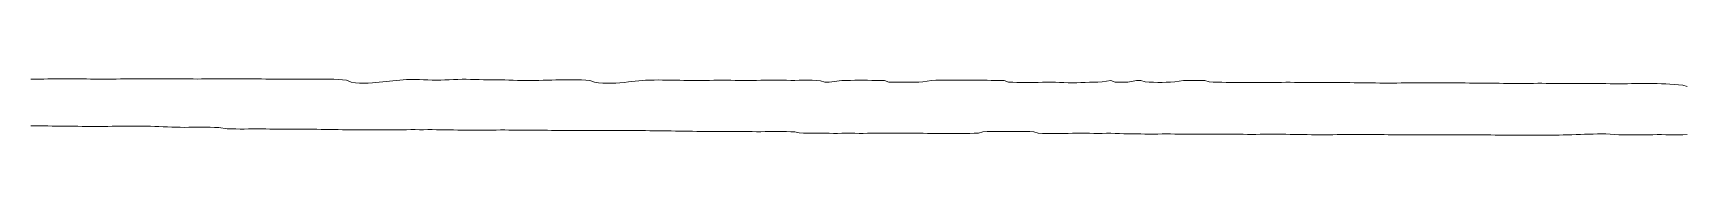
# Model space of a CAD drawing. Extents: x -16 to 11205, y -14909 to 147.
# Drawn here: x 4687.5 to 5074.5, y -4441.2 to -4427.9 of the extents above; entities that cross this region are included whole.
import ezdxf

# ---------------------------------------------------------------- set-up
doc = ezdxf.new("R2010")
doc.units = 0
doc.layers.get('0').update_dxf_attribs({"color": 1, "linetype": 'CONTINUOUS', "lineweight": 15, "true_color": 0xff0000})

msp = doc.modelspace()

# ---------------------------------------------------------------- linework, layer by layer
for p, q in [((4687, -4427.99), (4688, -4428)), ((4688, -4428), (4689, -4427.99)), ((4689, -4427.99), (4690, -4427.97)), ((4690, -4427.97), (4691, -4427.94)), ((4691, -4427.94), (4692, -4427.92)), ((4692, -4427.92), (4693, -4427.91)), ((4693, -4427.91), (4694, -4427.91)), ((4694, -4427.91), (4695, -4427.91)), ((4695, -4427.91), (4696, -4427.91)), ((4696, -4427.91), (4697, -4427.91)), ((4697, -4427.91), (4698, -4427.9)), ((4698, -4427.9), (4699, -4427.91)), ((4699, -4427.91), (4700, -4427.93)), ((4700, -4427.93), (4701, -4427.96)), ((4701, -4427.96), (4702, -4427.98)), ((4702, -4427.98), (4703, -4427.99)), ((4703, -4427.99), (4704, -4428)), ((4704, -4428), (4705, -4427.99)), ((4705, -4427.99), (4706, -4427.98)), ((4706, -4427.98), (4707, -4427.96)), ((4707, -4427.96), (4708, -4427.93)), ((4708, -4427.93), (4709, -4427.91)), ((4709, -4427.91), (4710, -4427.9)), ((4710, -4427.9), (4711, -4427.9)), ((4711, -4427.9), (4712, -4427.91)), ((4712, -4427.91), (4713, -4427.92)), ((4713, -4427.92), (4714, -4427.93)), ((4714, -4427.93), (4715, -4427.93)), ((4715, -4427.93), (4716, -4427.93)), ((4716, -4427.93), (4717, -4427.92)), ((4717, -4427.92), (4718, -4427.91)), ((4718, -4427.91), (4719, -4427.9)), ((4719, -4427.9), (4720, -4427.89)), ((4720, -4427.89), (4721, -4427.9)), ((4721, -4427.9), (4722, -4427.91)), ((4722, -4427.91), (4723, -4427.93)), ((4723, -4427.93), (4724, -4427.94)), ((4724, -4427.94), (4725, -4427.95)), ((4725, -4427.95), (4726, -4427.96)), ((4726, -4427.96), (4727, -4427.95)), ((4727, -4427.95), (4728, -4427.94)), ((4728, -4427.94), (4729, -4427.94)), ((4729, -4427.94), (4730, -4427.93)), ((4730, -4427.93), (4731, -4427.93)), ((4731, -4427.93), (4732, -4427.93)), ((4732, -4427.93), (4733, -4427.93)), ((4733, -4427.93), (4734, -4427.93)), ((4734, -4427.93), (4735, -4427.92)), ((4735, -4427.92), (4736, -4427.91)), ((4736, -4427.91), (4737, -4427.91)), ((4737, -4427.91), (4738, -4427.91)), ((4738, -4427.91), (4739, -4427.92)), ((4739, -4427.92), (4740, -4427.93)), ((4740, -4427.93), (4741, -4427.95)), ((4741, -4427.95), (4742, -4427.98)), ((4742, -4427.98), (4743, -4428)), ((4743, -4428), (4744, -4428.01)), ((4744, -4428.01), (4745, -4428.01)), ((4745, -4428.01), (4746, -4428)), ((4746, -4428), (4747, -4427.99)), ((4747, -4427.99), (4748, -4427.99)), ((4748, -4427.99), (4749, -4427.99)), ((4749, -4427.99), (4750, -4428)), ((4750, -4428), (4751, -4428)), ((4751, -4428), (4752, -4428)), ((4752, -4428), (4753, -4428)), ((4753, -4428), (4754, -4427.99)), ((4754, -4427.99), (4755, -4427.98)), ((4755, -4427.98), (4756, -4427.97)), ((4756, -4427.97), (4757, -4427.96)), ((4757, -4427.96), (4758, -4427.99)), ((4758, -4427.99), (4759, -4428.04)), ((4759, -4428.04), (4759.98, -4428.13)), ((4759.98, -4428.13), (4760.97, -4428.25)), ((4760.97, -4428.25), (4762.03, -4428.72)), ((4762.03, -4428.72), (4763.02, -4428.83)), ((4763.02, -4428.83), (4764, -4428.91)), ((4764, -4428.91), (4765, -4428.94)), ((4765, -4428.94), (4766, -4428.91)), ((4766, -4428.91), (4766.99, -4428.83)), ((4766.99, -4428.83), (4775, -4428.04)), ((4775, -4428.04), (4776, -4428.04)), ((4776, -4428.04), (4777, -4428.05)), ((4777, -4428.05), (4778, -4428.07)), ((4778, -4428.07), (4779, -4428.12)), ((4779, -4428.12), (4779.99, -4428.17)), ((4779.99, -4428.17), (4781, -4428.22)), ((4781, -4428.22), (4782, -4428.24)), ((4782, -4428.24), (4783, -4428.22)), ((4783, -4428.22), (4784.01, -4428.18)), ((4784.01, -4428.18), (4785.01, -4428.12)), ((4785.01, -4428.12), (4786, -4428.07)), ((4786, -4428.07), (4787, -4428.04)), ((4787, -4428.04), (4788, -4428.03)), ((4788, -4428.03), (4789, -4428.03)), ((4789, -4428.03), (4790, -4428.05)), ((4790, -4428.05), (4791, -4428.08)), ((4791, -4428.08), (4792, -4428.1)), ((4792, -4428.1), (4793, -4428.13)), ((4793, -4428.13), (4794, -4428.14)), ((4794, -4428.14), (4795, -4428.14)), ((4795, -4428.14), (4796, -4428.14)), ((4796, -4428.14), (4797, -4428.14)), ((4797, -4428.14), (4798, -4428.15)), ((4798, -4428.15), (4798.99, -4428.19)), ((4798.99, -4428.19), (4799.99, -4428.24)), ((4799.99, -4428.24), (4800.99, -4428.29)), ((4800.99, -4428.29), (4802, -4428.31)), ((4802, -4428.31), (4803, -4428.31)), ((4803, -4428.31), (4804, -4428.29)), ((4804, -4428.29), (4805.01, -4428.28)), ((4805.01, -4428.28), (4806.01, -4428.27)), ((4806.01, -4428.27), (4807.01, -4428.26)), ((4807.01, -4428.26), (4808.01, -4428.23)), ((4808.01, -4428.23), (4809.01, -4428.19)), ((4809.01, -4428.19), (4810, -4428.15)), ((4810, -4428.15), (4811, -4428.13)), ((4811, -4428.13), (4812, -4428.11)), ((4812, -4428.11), (4813, -4428.11)), ((4813, -4428.11), (4814, -4428.11)), ((4814, -4428.11), (4814.99, -4428.13)), ((4814.99, -4428.13), (4815.99, -4428.17)), ((4815.99, -4428.17), (4816.98, -4428.22)), ((4816.98, -4428.22), (4817.97, -4428.29)), ((4817.97, -4428.29), (4819.03, -4428.73)), ((4819.03, -4428.73), (4820.01, -4428.84)), ((4820.01, -4428.84), (4821, -4428.92)), ((4821, -4428.92), (4822, -4428.97)), ((4822, -4428.97), (4823, -4428.96)), ((4823, -4428.96), (4824, -4428.92)), ((4824, -4428.92), (4824.99, -4428.84)), ((4824.99, -4428.84), (4825.98, -4428.75)), ((4825.98, -4428.75), (4826.97, -4428.65)), ((4826.97, -4428.65), (4831.01, -4428.21)), ((4831.01, -4428.21), (4832, -4428.2)), ((4832, -4428.2), (4833, -4428.19)), ((4833, -4428.19), (4834, -4428.18)), ((4834, -4428.18), (4835, -4428.19)), ((4835, -4428.19), (4836, -4428.2)), ((4836, -4428.2), (4837, -4428.2)), ((4837, -4428.2), (4838, -4428.22)), ((4838, -4428.22), (4838.99, -4428.24)), ((4838.99, -4428.24), (4839.99, -4428.27)), ((4839.99, -4428.27), (4840.99, -4428.29)), ((4840.99, -4428.29), (4841.99, -4428.31)), ((4841.99, -4428.31), (4843, -4428.33)), ((4843, -4428.33), (4844, -4428.34)), ((4844, -4428.34), (4845, -4428.32)), ((4845, -4428.32), (4846.01, -4428.28)), ((4846.01, -4428.28), (4847, -4428.25)), ((4847, -4428.25), (4848, -4428.23)), ((4848, -4428.23), (4849, -4428.24)), ((4849, -4428.24), (4850, -4428.25)), ((4850, -4428.25), (4851, -4428.26)), ((4851, -4428.26), (4852, -4428.27)), ((4852, -4428.27), (4853, -4428.28)), ((4853, -4428.28), (4854, -4428.29)), ((4854, -4428.29), (4855, -4428.3)), ((4855, -4428.3), (4856, -4428.29)), ((4856, -4428.29), (4857, -4428.28)), ((4857, -4428.28), (4858, -4428.25)), ((4858, -4428.25), (4859, -4428.23)), ((4859, -4428.23), (4860, -4428.22)), ((4860, -4428.22), (4861, -4428.23)), ((4861, -4428.23), (4862, -4428.24)), ((4862, -4428.24), (4863, -4428.26)), ((4863, -4428.26), (4864, -4428.26)), ((4864, -4428.26), (4865, -4428.27)), ((4865, -4428.27), (4866, -4428.27)), ((4866, -4428.27), (4867, -4428.26)), ((4867, -4428.26), (4868, -4428.24)), ((4868, -4428.24), (4869, -4428.24)), ((4869, -4428.24), (4869.99, -4428.26)), ((4869.99, -4428.26), (4870.99, -4428.31)), ((4870.99, -4428.31), (4871.99, -4428.35)), ((4871.99, -4428.35), (4873, -4428.68)), ((4873, -4428.68), (4874, -4428.68)), ((4874, -4428.68), (4877.01, -4428.31)), ((4877.01, -4428.31), (4878.01, -4428.29)), ((4878.01, -4428.29), (4879.01, -4428.27)), ((4879.01, -4428.27), (4880, -4428.25)), ((4880, -4428.25), (4881, -4428.22)), ((4881, -4428.22), (4882, -4428.22)), ((4882, -4428.22), (4883, -4428.25)), ((4883, -4428.25), (4883.99, -4428.29)), ((4883.99, -4428.29), (4884.99, -4428.31)), ((4884.99, -4428.31), (4885.99, -4428.33)), ((4885.99, -4428.33), (4886.99, -4428.33)), ((4886.99, -4428.33), (4888.01, -4428.66)), ((4888.01, -4428.66), (4889.01, -4428.68)), ((4889.01, -4428.68), (4890, -4428.7)), ((4890, -4428.7), (4891, -4428.72)), ((4891, -4428.72), (4892, -4428.73)), ((4892, -4428.73), (4893, -4428.73)), ((4893, -4428.73), (4893.99, -4428.71)), ((4893.99, -4428.71), (4894.99, -4428.68)), ((4894.99, -4428.68), (4895.99, -4428.64)), ((4895.99, -4428.64), (4898.01, -4428.27)), ((4898.01, -4428.27), (4899, -4428.25)), ((4899, -4428.25), (4900, -4428.25)), ((4900, -4428.25), (4901, -4428.25)), ((4901, -4428.25), (4902, -4428.25)), ((4902, -4428.25), (4903, -4428.24)), ((4903, -4428.24), (4904, -4428.23)), ((4904, -4428.23), (4905, -4428.22)), ((4905, -4428.22), (4906, -4428.22)), ((4906, -4428.22), (4907, -4428.22)), ((4907, -4428.22), (4908, -4428.22)), ((4908, -4428.22), (4909, -4428.23)), ((4909, -4428.23), (4910, -4428.24)), ((4910, -4428.24), (4910.99, -4428.25)), ((4910.99, -4428.25), (4911.99, -4428.27)), ((4911.99, -4428.27), (4912.99, -4428.29)), ((4912.99, -4428.29), (4913.99, -4428.3)), ((4913.99, -4428.3), (4914.99, -4428.32)), ((4914.99, -4428.32), (4916.01, -4428.67)), ((4916.01, -4428.67), (4917.01, -4428.71)), ((4917.01, -4428.71), (4918.01, -4428.75)), ((4918.01, -4428.75), (4919, -4428.76)), ((4919, -4428.76), (4920, -4428.77)), ((4920, -4428.77), (4921, -4428.77)), ((4921, -4428.77), (4922, -4428.76)), ((4922, -4428.76), (4923, -4428.74)), ((4923, -4428.74), (4924, -4428.72)), ((4924, -4428.72), (4925, -4428.71)), ((4925, -4428.71), (4926, -4428.71)), ((4926, -4428.71), (4927.01, -4428.73)), ((4927.01, -4428.73), (4928.01, -4428.77)), ((4928.01, -4428.77), (4929, -4428.8)), ((4929, -4428.8), (4930, -4428.83)), ((4930, -4428.83), (4931, -4428.85)), ((4931, -4428.85), (4932, -4428.83)), ((4932, -4428.83), (4932.99, -4428.79)), ((4932.99, -4428.79), (4933.99, -4428.74)), ((4933.99, -4428.74), (4934.99, -4428.7)), ((4934.99, -4428.7), (4935.99, -4428.68)), ((4935.99, -4428.68), (4936.99, -4428.66)), ((4936.99, -4428.66), (4938, -4428.65)), ((4938, -4428.65), (4940, -4428.33)), ((4940, -4428.33), (4941, -4428.67)), ((4941, -4428.67), (4942, -4428.68)), ((4942, -4428.68), (4943, -4428.68)), ((4943, -4428.68), (4944, -4428.66)), ((4944, -4428.66), (4946, -4428.29)), ((4946, -4428.29), (4947, -4428.29)), ((4947, -4428.29), (4948.01, -4428.63)), ((4948.01, -4428.63), (4949.01, -4428.67)), ((4949.01, -4428.67), (4950.01, -4428.72)), ((4950.01, -4428.72), (4951, -4428.74)), ((4951, -4428.74), (4952, -4428.74)), ((4952, -4428.74), (4952.99, -4428.72)), ((4952.99, -4428.72), (4953.99, -4428.68)), ((4953.99, -4428.68), (4954.99, -4428.64)), ((4954.99, -4428.64), (4957, -4428.3)), ((4957, -4428.3), (4958, -4428.3)), ((4958, -4428.3), (4959, -4428.3)), ((4959, -4428.3), (4960, -4428.3)), ((4960, -4428.3), (4961, -4428.31)), ((4961, -4428.31), (4961.99, -4428.32)), ((4961.99, -4428.32), (4963.01, -4428.64)), ((4963.01, -4428.64), (4964.01, -4428.66)), ((4964.01, -4428.66), (4965.01, -4428.69)), ((4965.01, -4428.69), (4966.01, -4428.73)), ((4966.01, -4428.73), (4967.01, -4428.76)), ((4967.01, -4428.76), (4968, -4428.8)), ((4968, -4428.8), (4969, -4428.81)), ((4969, -4428.81), (4970, -4428.81)), ((4970, -4428.81), (4971, -4428.81)), ((4971, -4428.81), (4972, -4428.81)), ((4972, -4428.81), (4973, -4428.81)), ((4973, -4428.81), (4974, -4428.8)), ((4974, -4428.8), (4975, -4428.79)), ((4975, -4428.79), (4976, -4428.78)), ((4976, -4428.78), (4977, -4428.78)), ((4977, -4428.78), (4978, -4428.77)), ((4978, -4428.77), (4979, -4428.76)), ((4979, -4428.76), (4980, -4428.75)), ((4980, -4428.75), (4981, -4428.73)), ((4981, -4428.73), (4982, -4428.73)), ((4982, -4428.73), (4983, -4428.74)), ((4983, -4428.74), (4984, -4428.75)), ((4984, -4428.75), (4985, -4428.75)), ((4985, -4428.75), (4986, -4428.76)), ((4986, -4428.76), (4987, -4428.77)), ((4987, -4428.77), (4988, -4428.78)), ((4988, -4428.78), (4989, -4428.79)), ((4989, -4428.79), (4990, -4428.79)), ((4990, -4428.79), (4991, -4428.78)), ((4991, -4428.78), (4992, -4428.78)), ((4992, -4428.78), (4993, -4428.78)), ((4993, -4428.78), (4994, -4428.78)), ((4994, -4428.78), (4995, -4428.79)), ((4995, -4428.79), (4996, -4428.8)), ((4996, -4428.8), (4997, -4428.82)), ((4997, -4428.82), (4998, -4428.85)), ((4998, -4428.85), (4999, -4428.87)), ((4999, -4428.87), (5000, -4428.88)), ((5000, -4428.88), (5001, -4428.88)), ((5001, -4428.88), (5002, -4428.89)), ((5002, -4428.89), (5003, -4428.9)), ((5003, -4428.9), (5004, -4428.9)), ((5004, -4428.9), (5005, -4428.91)), ((5005, -4428.91), (5006, -4428.9)), ((5006, -4428.9), (5007, -4428.9)), ((5007, -4428.9), (5008, -4428.89)), ((5008, -4428.89), (5009, -4428.89)), ((5009, -4428.89), (5010, -4428.89)), ((5010, -4428.89), (5011, -4428.88)), ((5011, -4428.88), (5012, -4428.88)), ((5012, -4428.88), (5013, -4428.88)), ((5013, -4428.88), (5014, -4428.88)), ((5014, -4428.88), (5015, -4428.89)), ((5015, -4428.89), (5016, -4428.89)), ((5016, -4428.89), (5017, -4428.88)), ((5017, -4428.88), (5018, -4428.88)), ((5018, -4428.88), (5019, -4428.88)), ((5019, -4428.88), (5020, -4428.88)), ((5020, -4428.88), (5021, -4428.88)), ((5021, -4428.88), (5022, -4428.88)), ((5022, -4428.88), (5023, -4428.89)), ((5023, -4428.89), (5024, -4428.9)), ((5024, -4428.9), (5025, -4428.92)), ((5025, -4428.92), (5026, -4428.93)), ((5026, -4428.93), (5027, -4428.94)), ((5027, -4428.94), (5028, -4428.94)), ((5028, -4428.94), (5029, -4428.94)), ((5029, -4428.94), (5030, -4428.96)), ((5030, -4428.96), (5031, -4428.97)), ((5031, -4428.97), (5032, -4428.98)), ((5032, -4428.98), (5033, -4428.98)), ((5033, -4428.98), (5034, -4428.98)), ((5034, -4428.98), (5035, -4428.98)), ((5035, -4428.98), (5036, -4428.98)), ((5036, -4428.98), (5037, -4428.98)), ((5037, -4428.98), (5038, -4428.98)), ((5038, -4428.98), (5039, -4428.98)), ((5039, -4428.98), (5040, -4428.97)), ((5040, -4428.97), (5041, -4428.97)), ((5041, -4428.97), (5042, -4428.98)), ((5042, -4428.98), (5043, -4429)), ((5043, -4429), (5044, -4429.02)), ((5044, -4429.02), (5045, -4429.03)), ((5045, -4429.03), (5046, -4429.03)), ((5046, -4429.03), (5047, -4429.02)), ((5047, -4429.02), (5048, -4429.01)), ((5048, -4429.01), (5049, -4429)), ((5049, -4429), (5050, -4429)), ((5050, -4429), (5051, -4429)), ((5051, -4429), (5052, -4429)), ((5052, -4429), (5053, -4429)), ((5053, -4429), (5054, -4429.01)), ((5054, -4429.01), (5055, -4429.02)), ((5055, -4429.02), (5056, -4429.04)), ((5056, -4429.04), (5057, -4429.06)), ((5057, -4429.06), (5058, -4429.06)), ((5058, -4429.06), (5059, -4429.07)), ((5059, -4429.07), (5060, -4429.06)), ((5060, -4429.06), (5061, -4429.05)), ((5061, -4429.05), (5062, -4429.04)), ((5062, -4429.04), (5063, -4429.02)), ((5063, -4429.02), (5064, -4429.02)), ((5064, -4429.02), (5065, -4429.02)), ((5065, -4429.02), (5066, -4429.01)), ((5066, -4429.01), (5067, -4429.01)), ((5067, -4429.01), (5068, -4429.03)), ((5068, -4429.03), (5069, -4429.06)), ((5069, -4429.06), (5069.99, -4429.12)), ((5069.99, -4429.12), (5070.99, -4429.19)), ((5070.99, -4429.19), (5071.98, -4429.26)), ((5071.98, -4429.26), (5072.98, -4429.33)), ((5072.98, -4429.33), (5073.98, -4429.38)), ((5073.98, -4429.38), (5075, -4429.74)), ((4688, -4438.99), (4687, -4439)), ((4689, -4438.98), (4688, -4438.99)), ((4690, -4438.98), (4689, -4438.98)), ((4691, -4438.99), (4690, -4438.98)), ((4692, -4439.01), (4691, -4438.99)), ((4693, -4439.03), (4692, -4439.01)), ((4694, -4439.04), (4693, -4439.03)), ((4695, -4439.04), (4694, -4439.04)), ((4696, -4439.05), (4695, -4439.04)), ((4697, -4439.06), (4696, -4439.05)), ((4698, -4439.08), (4697, -4439.06)), ((4699, -4439.1), (4698, -4439.08)), ((4700, -4439.11), (4699, -4439.1)), ((4701, -4439.1), (4700, -4439.11)), ((4702, -4439.09), (4701, -4439.1)), ((4703, -4439.09), (4702, -4439.09)), ((4704, -4439.09), (4703, -4439.09)), ((4705, -4439.09), (4704, -4439.09)), ((4706, -4439.08), (4705, -4439.09)), ((4707, -4439.06), (4706, -4439.08)), ((4708, -4439.06), (4707, -4439.06)), ((4709, -4439.06), (4708, -4439.06)), ((4710, -4439.06), (4709, -4439.06)), ((4711, -4439.05), (4710, -4439.06)), ((4712, -4439.04), (4711, -4439.05)), ((4713, -4439.04), (4712, -4439.04)), ((4714, -4439.05), (4713, -4439.04)), ((4715, -4439.07), (4714, -4439.05)), ((4716, -4439.1), (4715, -4439.07)), ((4716.99, -4439.14), (4716, -4439.1)), ((4717.99, -4439.17), (4716.99, -4439.14)), ((4718.99, -4439.21), (4717.99, -4439.17)), ((4719.99, -4439.25), (4718.99, -4439.21)), ((4720.99, -4439.29), (4719.99, -4439.25)), ((4721.99, -4439.31), (4720.99, -4439.29)), ((4723, -4439.32), (4721.99, -4439.31)), ((4724, -4439.3), (4723, -4439.32)), ((4725, -4439.28), (4724, -4439.3)), ((4726, -4439.27), (4725, -4439.28)), ((4727, -4439.27), (4726, -4439.27)), ((4728, -4439.28), (4727, -4439.27)), ((4728.99, -4439.29), (4728, -4439.28)), ((4729.99, -4439.32), (4728.99, -4439.29)), ((4730.99, -4439.35), (4729.99, -4439.32)), ((4733.01, -4439.67), (4730.99, -4439.35)), ((4734.01, -4439.68), (4733.01, -4439.67)), ((4735, -4439.7), (4734.01, -4439.68)), ((4736, -4439.71), (4735, -4439.7)), ((4737, -4439.71), (4736, -4439.71)), ((4738, -4439.7), (4737, -4439.71)), ((4739, -4439.7), (4738, -4439.7)), ((4740, -4439.7), (4739, -4439.7)), ((4741, -4439.7), (4740, -4439.7)), ((4742, -4439.7), (4741, -4439.7)), ((4743, -4439.71), (4742, -4439.7)), ((4744, -4439.72), (4743, -4439.71)), ((4745, -4439.73), (4744, -4439.72)), ((4746, -4439.74), (4745, -4439.73)), ((4747, -4439.74), (4746, -4439.74)), ((4748, -4439.74), (4747, -4439.74)), ((4749, -4439.73), (4748, -4439.74)), ((4750, -4439.73), (4749, -4439.73)), ((4751, -4439.74), (4750, -4439.73)), ((4752, -4439.75), (4751, -4439.74)), ((4753, -4439.76), (4752, -4439.75)), ((4754, -4439.77), (4753, -4439.76)), ((4755, -4439.79), (4754, -4439.77)), ((4756, -4439.8), (4755, -4439.79)), ((4757, -4439.82), (4756, -4439.8)), ((4758, -4439.84), (4757, -4439.82)), ((4759, -4439.86), (4758, -4439.84)), ((4760, -4439.87), (4759, -4439.86)), ((4761, -4439.87), (4760, -4439.87)), ((4762, -4439.88), (4761, -4439.87)), ((4763, -4439.89), (4762, -4439.88)), ((4764, -4439.9), (4763, -4439.89)), ((4765, -4439.91), (4764, -4439.9)), ((4766, -4439.92), (4765, -4439.91)), ((4767, -4439.92), (4766, -4439.92)), ((4768, -4439.91), (4767, -4439.92)), ((4769, -4439.91), (4768, -4439.91)), ((4770, -4439.9), (4769, -4439.91)), ((4771, -4439.9), (4770, -4439.9)), ((4772, -4439.9), (4771, -4439.9)), ((4773, -4439.89), (4772, -4439.9)), ((4774, -4439.88), (4773, -4439.89)), ((4775, -4439.87), (4774, -4439.88)), ((4776, -4439.86), (4775, -4439.87)), ((4777, -4439.86), (4776, -4439.86)), ((4778, -4439.87), (4777, -4439.86)), ((4779, -4439.87), (4778, -4439.87)), ((4780, -4439.86), (4779, -4439.87)), ((4781, -4439.86), (4780, -4439.86)), ((4782, -4439.87), (4781, -4439.86)), ((4783, -4439.89), (4782, -4439.87)), ((4784, -4439.91), (4783, -4439.89)), ((4785, -4439.92), (4784, -4439.91)), ((4786, -4439.94), (4785, -4439.92)), ((4787, -4439.95), (4786, -4439.94)), ((4788, -4439.96), (4787, -4439.95)), ((4789, -4439.97), (4788, -4439.96)), ((4790, -4439.97), (4789, -4439.97)), ((4791, -4439.97), (4790, -4439.97)), ((4792, -4439.98), (4791, -4439.97)), ((4793, -4439.98), (4792, -4439.98)), ((4794, -4439.97), (4793, -4439.98)), ((4795, -4439.96), (4794, -4439.97)), ((4796, -4439.95), (4795, -4439.96)), ((4797, -4439.94), (4796, -4439.95)), ((4798, -4439.94), (4797, -4439.94)), ((4799, -4439.95), (4798, -4439.94)), ((4800, -4439.96), (4799, -4439.95)), ((4801, -4439.96), (4800, -4439.96)), ((4802, -4439.96), (4801, -4439.96)), ((4803, -4439.96), (4802, -4439.96)), ((4804, -4439.96), (4803, -4439.96)), ((4805, -4439.97), (4804, -4439.96)), ((4806, -4439.99), (4805, -4439.97)), ((4807, -4440), (4806, -4439.99)), ((4808, -4440.01), (4807, -4440)), ((4809, -4440.03), (4808, -4440.01)), ((4810, -4440.03), (4809, -4440.03)), ((4811, -4440.03), (4810, -4440.03)), ((4812, -4440.04), (4811, -4440.03)), ((4813, -4440.04), (4812, -4440.04)), ((4814, -4440.05), (4813, -4440.04)), ((4815, -4440.05), (4814, -4440.05)), ((4816, -4440.05), (4815, -4440.05)), ((4817, -4440.06), (4816, -4440.05)), ((4818, -4440.06), (4817, -4440.06)), ((4819, -4440.06), (4818, -4440.06)), ((4820, -4440.06), (4819, -4440.06)), ((4821, -4440.06), (4820, -4440.06)), ((4822, -4440.05), (4821, -4440.06)), ((4823, -4440.04), (4822, -4440.05)), ((4824, -4440.04), (4823, -4440.04)), ((4825, -4440.05), (4824, -4440.04)), ((4826, -4440.05), (4825, -4440.05)), ((4827, -4440.05), (4826, -4440.05)), ((4828, -4440.05), (4827, -4440.05)), ((4829, -4440.05), (4828, -4440.05)), ((4830, -4440.05), (4829, -4440.05)), ((4831, -4440.08), (4830, -4440.05)), ((4832, -4440.1), (4831, -4440.08)), ((4833, -4440.12), (4832, -4440.1)), ((4834, -4440.14), (4833, -4440.12)), ((4835, -4440.15), (4834, -4440.14)), ((4836, -4440.16), (4835, -4440.15)), ((4837, -4440.17), (4836, -4440.16)), ((4838, -4440.19), (4837, -4440.17)), ((4839, -4440.21), (4838, -4440.19)), ((4840, -4440.23), (4839, -4440.21)), ((4841, -4440.25), (4840, -4440.23)), ((4842, -4440.25), (4841, -4440.25)), ((4843, -4440.26), (4842, -4440.25)), ((4844, -4440.28), (4843, -4440.26)), ((4845, -4440.3), (4844, -4440.28)), ((4846, -4440.31), (4845, -4440.3)), ((4847, -4440.31), (4846, -4440.31)), ((4848, -4440.3), (4847, -4440.31)), ((4849, -4440.3), (4848, -4440.3)), ((4850, -4440.3), (4849, -4440.3)), ((4851, -4440.31), (4850, -4440.3)), ((4852, -4440.31), (4851, -4440.31)), ((4853, -4440.31), (4852, -4440.31)), ((4854, -4440.32), (4853, -4440.31)), ((4855, -4440.32), (4854, -4440.32)), ((4856, -4440.33), (4855, -4440.32)), ((4857, -4440.34), (4856, -4440.33)), ((4858, -4440.34), (4857, -4440.34)), ((4859, -4440.33), (4858, -4440.34)), ((4860, -4440.32), (4859, -4440.33)), ((4861, -4440.32), (4860, -4440.32)), ((4862, -4440.32), (4861, -4440.32)), ((4863, -4440.32), (4862, -4440.32)), ((4864, -4440.33), (4863, -4440.32)), ((4865, -4440.34), (4864, -4440.33)), ((4866, -4440.35), (4865, -4440.34)), ((4867.01, -4440.64), (4866, -4440.35)), ((4868.01, -4440.65), (4867.01, -4440.64)), ((4869.01, -4440.66), (4868.01, -4440.65)), ((4870.01, -4440.68), (4869.01, -4440.66)), ((4871.01, -4440.69), (4870.01, -4440.68)), ((4872, -4440.71), (4871.01, -4440.69)), ((4873, -4440.72), (4872, -4440.71)), ((4874, -4440.72), (4873, -4440.72)), ((4875, -4440.73), (4874, -4440.72)), ((4876, -4440.73), (4875, -4440.73)), ((4877, -4440.72), (4876, -4440.73)), ((4878, -4440.72), (4877, -4440.72)), ((4879, -4440.72), (4878, -4440.72)), ((4880, -4440.72), (4879, -4440.72)), ((4881, -4440.73), (4880, -4440.72)), ((4882, -4440.73), (4881, -4440.73)), ((4883, -4440.71), (4882, -4440.73)), ((4884, -4440.7), (4883, -4440.71)), ((4885, -4440.69), (4884, -4440.7)), ((4886, -4440.68), (4885, -4440.69)), ((4887, -4440.67), (4886, -4440.68)), ((4888, -4440.66), (4887, -4440.67)), ((4889, -4440.66), (4888, -4440.66)), ((4890, -4440.66), (4889, -4440.66)), ((4891, -4440.67), (4890, -4440.66)), ((4892, -4440.67), (4891, -4440.67)), ((4893, -4440.68), (4892, -4440.67)), ((4894, -4440.68), (4893, -4440.68)), ((4895.01, -4440.69), (4894, -4440.68)), ((4896.01, -4440.71), (4895.01, -4440.69)), ((4897.01, -4440.73), (4896.01, -4440.71)), ((4898.01, -4440.74), (4897.01, -4440.73)), ((4899, -4440.75), (4898.01, -4440.74)), ((4900, -4440.77), (4899, -4440.75)), ((4901, -4440.79), (4900, -4440.77)), ((4902, -4440.8), (4901, -4440.79)), ((4903, -4440.8), (4902, -4440.8)), ((4904, -4440.79), (4903, -4440.8)), ((4904.99, -4440.78), (4904, -4440.79)), ((4905.99, -4440.76), (4904.99, -4440.78)), ((4906.99, -4440.74), (4905.99, -4440.76)), ((4907.99, -4440.7), (4906.99, -4440.74)), ((4908.99, -4440.66), (4907.99, -4440.7)), ((4910.01, -4440.35), (4908.99, -4440.66)), ((4911.01, -4440.33), (4910.01, -4440.35)), ((4912, -4440.32), (4911.01, -4440.33)), ((4913, -4440.31), (4912, -4440.32)), ((4914, -4440.3), (4913, -4440.31)), ((4915, -4440.3), (4914, -4440.3)), ((4916, -4440.31), (4915, -4440.3)), ((4917, -4440.3), (4916, -4440.31)), ((4918, -4440.28), (4917, -4440.3)), ((4919, -4440.27), (4918, -4440.28)), ((4920, -4440.26), (4919, -4440.27)), ((4920.99, -4440.29), (4920, -4440.26)), ((4921.98, -4440.34), (4920.99, -4440.29)), ((4923.01, -4440.69), (4921.98, -4440.34)), ((4924.01, -4440.73), (4923.01, -4440.69)), ((4925.01, -4440.75), (4924.01, -4440.73)), ((4926, -4440.77), (4925.01, -4440.75)), ((4927, -4440.77), (4926, -4440.77)), ((4928, -4440.77), (4927, -4440.77)), ((4929, -4440.76), (4928, -4440.77)), ((4930, -4440.73), (4929, -4440.76)), ((4931, -4440.7), (4930, -4440.73)), ((4932, -4440.68), (4931, -4440.7)), ((4933, -4440.68), (4932, -4440.68)), ((4934, -4440.7), (4933, -4440.68)), ((4935, -4440.72), (4934, -4440.7)), ((4936, -4440.74), (4935, -4440.72)), ((4937, -4440.75), (4936, -4440.74)), ((4938, -4440.73), (4937, -4440.75)), ((4939, -4440.71), (4938, -4440.73)), ((4940, -4440.72), (4939, -4440.71)), ((4941.01, -4440.75), (4940, -4440.72)), ((4942.01, -4440.79), (4941.01, -4440.75)), ((4943.01, -4440.81), (4942.01, -4440.79)), ((4944, -4440.83), (4943.01, -4440.81)), ((4945, -4440.84), (4944, -4440.83)), ((4946, -4440.86), (4945, -4440.84)), ((4947, -4440.88), (4946, -4440.86)), ((4948, -4440.89), (4947, -4440.88)), ((4949, -4440.9), (4948, -4440.89)), ((4950, -4440.9), (4949, -4440.9)), ((4951, -4440.89), (4950, -4440.9)), ((4952, -4440.87), (4951, -4440.89)), ((4953, -4440.87), (4952, -4440.87)), ((4954, -4440.88), (4953, -4440.87)), ((4955, -4440.89), (4954, -4440.88)), ((4956, -4440.91), (4955, -4440.89)), ((4957, -4440.91), (4956, -4440.91)), ((4958, -4440.9), (4957, -4440.91)), ((4959, -4440.89), (4958, -4440.9)), ((4960, -4440.89), (4959, -4440.89)), ((4961, -4440.9), (4960, -4440.89)), ((4962, -4440.92), (4961, -4440.9)), ((4963, -4440.93), (4962, -4440.92)), ((4964, -4440.94), (4963, -4440.93)), ((4965, -4440.94), (4964, -4440.94)), ((4966, -4440.95), (4965, -4440.94)), ((4967, -4440.95), (4966, -4440.95)), ((4968, -4440.95), (4967, -4440.95)), ((4969, -4440.94), (4968, -4440.95)), ((4970, -4440.94), (4969, -4440.94)), ((4971, -4440.96), (4970, -4440.94)), ((4972, -4440.97), (4971, -4440.96)), ((4973, -4440.98), (4972, -4440.97)), ((4974, -4440.97), (4973, -4440.98)), ((4975, -4440.95), (4974, -4440.97)), ((4976, -4440.93), (4975, -4440.95)), ((4977, -4440.93), (4976, -4440.93)), ((4978, -4440.93), (4977, -4440.93)), ((4979, -4440.94), (4978, -4440.93)), ((4980, -4440.95), (4979, -4440.94)), ((4981, -4440.96), (4980, -4440.95)), ((4982, -4440.98), (4981, -4440.96)), ((4983, -4440.99), (4982, -4440.98)), ((4984, -4441), (4983, -4440.99)), ((4985, -4441.01), (4984, -4441)), ((4986, -4441.03), (4985, -4441.01)), ((4987, -4441.04), (4986, -4441.03)), ((4988, -4441.05), (4987, -4441.04)), ((4989, -4441.06), (4988, -4441.05)), ((4990, -4441.07), (4989, -4441.06)), ((4991, -4441.06), (4990, -4441.07)), ((4992, -4441.05), (4991, -4441.06)), ((4993, -4441.03), (4992, -4441.05)), ((4994, -4441.02), (4993, -4441.03)), ((4995, -4441.02), (4994, -4441.02)), ((4996, -4441.02), (4995, -4441.02)), ((4997, -4441.03), (4996, -4441.02)), ((4998, -4441.03), (4997, -4441.03)), ((4999, -4441.02), (4998, -4441.03)), ((5000, -4441.02), (4999, -4441.02)), ((5001, -4441.01), (5000, -4441.02)), ((5002, -4441.01), (5001, -4441.01)), ((5003, -4441.02), (5002, -4441.01)), ((5004, -4441.03), (5003, -4441.02)), ((5005, -4441.04), (5004, -4441.03)), ((5006, -4441.04), (5005, -4441.04)), ((5007, -4441.04), (5006, -4441.04)), ((5008, -4441.06), (5007, -4441.04)), ((5009, -4441.07), (5008, -4441.06)), ((5010, -4441.08), (5009, -4441.07)), ((5011, -4441.08), (5010, -4441.08)), ((5012, -4441.08), (5011, -4441.08)), ((5013, -4441.07), (5012, -4441.08)), ((5014, -4441.08), (5013, -4441.07)), ((5015, -4441.07), (5014, -4441.08)), ((5016, -4441.06), (5015, -4441.07)), ((5017, -4441.06), (5016, -4441.06)), ((5018, -4441.07), (5017, -4441.06)), ((5019, -4441.07), (5018, -4441.07)), ((5020, -4441.06), (5019, -4441.07)), ((5021, -4441.05), (5020, -4441.06)), ((5022, -4441.04), (5021, -4441.05)), ((5023, -4441.04), (5022, -4441.04)), ((5024, -4441.05), (5023, -4441.04)), ((5025, -4441.05), (5024, -4441.05)), ((5026, -4441.06), (5025, -4441.05)), ((5027, -4441.07), (5026, -4441.06)), ((5028, -4441.09), (5027, -4441.07)), ((5029, -4441.11), (5028, -4441.09)), ((5030, -4441.13), (5029, -4441.11)), ((5031, -4441.13), (5030, -4441.13)), ((5032, -4441.12), (5031, -4441.13)), ((5033, -4441.13), (5032, -4441.12)), ((5034, -4441.15), (5033, -4441.13)), ((5035, -4441.17), (5034, -4441.15)), ((5036, -4441.18), (5035, -4441.17)), ((5037, -4441.16), (5036, -4441.18)), ((5038, -4441.14), (5037, -4441.16)), ((5039, -4441.13), (5038, -4441.14)), ((5040, -4441.13), (5039, -4441.13)), ((5041, -4441.14), (5040, -4441.13)), ((5042, -4441.17), (5041, -4441.14)), ((5043, -4441.18), (5042, -4441.17)), ((5044, -4441.17), (5043, -4441.18)), ((5045, -4441.14), (5044, -4441.17)), ((5046, -4441.11), (5045, -4441.14)), ((5047, -4441.08), (5046, -4441.11)), ((5048, -4441.04), (5047, -4441.08)), ((5049, -4440.99), (5048, -4441.04)), ((5050, -4440.97), (5049, -4440.99)), ((5051, -4440.96), (5050, -4440.97)), ((5052, -4440.94), (5051, -4440.96)), ((5053, -4440.91), (5052, -4440.94)), ((5054, -4440.86), (5053, -4440.91)), ((5055, -4440.85), (5054, -4440.86)), ((5056, -4440.88), (5055, -4440.85)), ((5057, -4440.94), (5056, -4440.88)), ((5058, -4441), (5057, -4440.94)), ((5059, -4441.05), (5058, -4441)), ((5060, -4441.09), (5059, -4441.05)), ((5061, -4441.1), (5060, -4441.09)), ((5062, -4441.1), (5061, -4441.1)), ((5063, -4441.08), (5062, -4441.1)), ((5064, -4441.08), (5063, -4441.08)), ((5065, -4441.07), (5064, -4441.08)), ((5066, -4441.06), (5065, -4441.07)), ((5067, -4441.04), (5066, -4441.06)), ((5068, -4441.02), (5067, -4441.04)), ((5069, -4441.03), (5068, -4441.02)), ((5070, -4441.04), (5069, -4441.03)), ((5071, -4441.04), (5070, -4441.04)), ((5072, -4441.05), (5071, -4441.04)), ((5073, -4441.05), (5072, -4441.05)), ((5074, -4441.04), (5073, -4441.05)), ((5075, -4441.02), (5074, -4441.04))]:
    msp.add_line(p, q)

doc.saveas('drawing.dxf')
